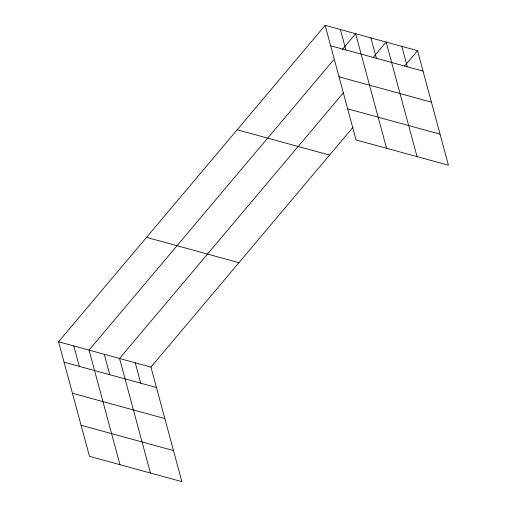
<?xml version="1.0" encoding="UTF-8"?>
<svg xmlns="http://www.w3.org/2000/svg" width="507" height="507" viewBox="0 0 507 507"><rect width="100%" height="100%" fill="white"/><g stroke="black" fill="none" stroke-linecap="round" stroke-linejoin="round"><path stroke-width="0.76" d="M353.049 127.206L150.953 367.093L181.861 481.65L89.466 456.325L58.559 341.769L325.139 25.35L417.534 50.675L448.442 165.231L356.047 139.907L325.139 25.35M333.638 59.813L89.048 350.128L119.956 464.685M342.136 49.724L355.629 33.709L386.537 148.266M343.632 92.496L119.538 358.481L150.446 473.037M373.12 57.487L386.119 42.062L417.027 156.619M404.535 66.1L417.534 50.675M330.646 45.757L423.034 71.081M339.031 76.823L431.419 102.148M347.669 108.834L440.057 134.159M237.168 129.767L329.556 155.091M146.529 237.352L238.924 262.677M58.559 341.769L150.953 367.093M64.066 362.175L156.454 387.5M72.45 393.242L164.838 418.567M81.088 425.253L173.476 450.577M401.823 46.371L407.33 66.772M370.877 37.886L376.378 58.292M340.387 29.526L345.888 49.933M135.242 362.79L140.75 383.191M104.29 354.304L109.797 374.711M73.807 345.945L79.307 366.352"/></g></svg>
